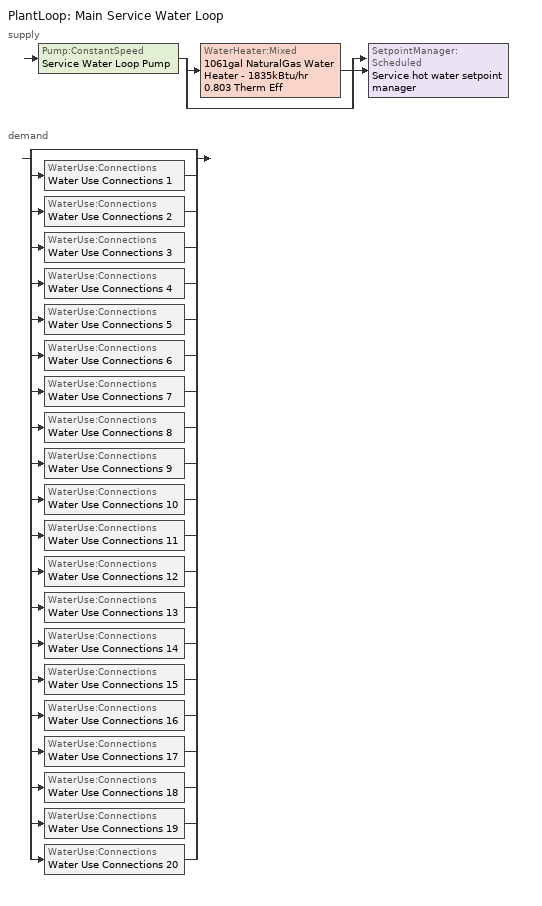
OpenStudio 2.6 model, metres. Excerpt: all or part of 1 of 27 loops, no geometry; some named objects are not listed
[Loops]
PlantLoop 'Main Service Water Loop'
 supply: Pump:ConstantSpeed 'Service Water Loop Pump' > split
  | WaterHeater:Mixed '1061gal NaturalGas Water Heater - 1835kBtu/hr 0.803 Therm Eff'
  | bypass
  join > SetpointManager:Scheduled 'Service hot water setpoint manager'
 demand: split
  | bypass
  | WaterUse:Connections 'Water Use Connections 1'
  | WaterUse:Connections 'Water Use Connections 2'
  | WaterUse:Connections 'Water Use Connections 3'
  | WaterUse:Connections 'Water Use Connections 4'
  | WaterUse:Connections 'Water Use Connections 5'
  | WaterUse:Connections 'Water Use Connections 6'
  | WaterUse:Connections 'Water Use Connections 7'
  | WaterUse:Connections 'Water Use Connections 8'
  | WaterUse:Connections 'Water Use Connections 9'
  | WaterUse:Connections 'Water Use Connections 10'
  | WaterUse:Connections 'Water Use Connections 11'
  | WaterUse:Connections 'Water Use Connections 12'
  | WaterUse:Connections 'Water Use Connections 13'
  | WaterUse:Connections 'Water Use Connections 14'
  | WaterUse:Connections 'Water Use Connections 15'
  | WaterUse:Connections 'Water Use Connections 16'
  | WaterUse:Connections 'Water Use Connections 17'
  | WaterUse:Connections 'Water Use Connections 18'
  | WaterUse:Connections 'Water Use Connections 19'
  | WaterUse:Connections 'Water Use Connections 20'
[PlantLoop]
Main Service Water Loop: Glycol Concentration=0; Maximum Loop Temperature {C}=60; Minimum Loop Temperature {C}=10; Plant Loop Volume {m3}=Autocalculate; Load Distribution Scheme=Optimal
[Sizing:Plant]
Main Service Water Loop: Loop Type=Heating; Design Loop Exit Temperature {C}=60; Loop Design Temperature Difference {deltaC}=5; Sizing Option=NonCoincident; Zone Timesteps in Averaging Window=1; Coincident Sizing Factor Mode=None
[SetpointManager:Scheduled]
Service hot water setpoint manager: Control Variable=Temperature; Schedule=Service Water Loop Temp - 140F
[Pump:ConstantSpeed]
Service Water Loop Pump: Rated Flow Rate {m3/s}=autosize; Rated Pump Head {Pa}=49063.1; Rated Power Consumption {W}=autosize; Motor Efficiency=0.855; Fraction of Motor Inefficiencies to Fluid Stream=0; Pump Control Type=Intermittent; Design Power Sizing Method=PowerPerFlowPerPressure; Design Electric Power per Unit Flow Rate {W/(m3/s)}=348701.1; Design Shaft Power per Unit Flow Rate per Unit Head {W-s/m3-Pa}=1.28205
[WaterHeater:Mixed]
1061gal NaturalGas Water Heater - 1835kBtu/hr 0.803 Therm Eff: Tank Volume {m3}=4.01779; Setpoint Temperature Schedule=Service Water Loop Temp - 140F; Deadband Temperature Difference {deltaC}=2; Maximum Temperature Limit {C}=82.2222; Heater Control Type=Cycle; Heater Maximum Capacity {W}=537800; Heater Fuel Type=NaturalGas; Heater Thermal Efficiency=0.802562; Part Load Factor Curve=SWH-EFFFPLR-NECB2011; Off Cycle Parasitic Fuel Consumption Rate {W}=20; Off Cycle Parasitic Fuel Type=NaturalGas; Off Cycle Parasitic Heat Fraction to Tank=0.8; On Cycle Parasitic Fuel Type=NaturalGas; On Cycle Parasitic Heat Fraction to Tank=0; Ambient Temperature Indicator=Schedule; Ambient Temperature Schedule=Water Heater Ambient Temp Schedule - 70F; Off Cycle Loss Coefficient to Ambient Temperature {W/K}=35.4348; On Cycle Loss Coefficient to Ambient Temperature {W/K}=35.4348; Use Side Effectiveness=1; Source Side Effectiveness=1; Use Side Design Flow Rate {m3/s}=autosize; Source Side Design Flow Rate {m3/s}=autosize; Indirect Water Heating Recovery Time {hr}=1.5; Source Side Flow Control Mode=IndirectHeatPrimarySetpoint
[WaterUse:Connections]
Name | Water Use Equipment Name 1
Water Use Connections 1 | Wholebuilding-automotive facility Service Water Use 0.72gal/min
Water Use Connections 2 | Wholebuilding-convention centre Service Water Use 0.6gal/min
Water Use Connections 3 | Wholebuilding-courthouse Service Water Use 0.64gal/min
Water Use Connections 4 | Wholebuilding-dining - bar/lounge Service Water Use 2.45gal/min
Water Use Connections 5 | Wholebuilding-dining - cafeteria Service Water Use 1.84gal/min
Water Use Connections 6 | Wholebuilding-dining - family Service Water Use 1.84gal/min
Water Use Connections 7 | Wholebuilding-dormitory Service Water Use 2.66gal/min
Water Use Connections 8 | Wholebuilding-exercise centre Service Water Use 1.44gal/min
Water Use Connections 9 | Wholebuilding-fire station Service Water Use 2.56gal/min
Water Use Connections 10 | Wholebuilding-gymnasium Service Water Use 1.92gal/min
Water Use Connections 11 | Wholebuilding-health-care clinic Service Water Use 0.72gal/min
Water Use Connections 12 | Wholebuilding-hospital Service Water Use 0.72gal/min
Water Use Connections 13 | Wholebuilding-hotel Service Water Use 3.19gal/min
Water Use Connections 14 | Wholebuilding-library Service Water Use 0.72gal/min
Water Use Connections 15 | Wholebuilding-manufacturing facility Service Water Use 0.64gal/min
Water Use Connections 16 | Wholebuilding-motel Service Water Use 3.19gal/min
Water Use Connections 17 | Wholebuilding-motion picture theatre Service Water Use 0.6gal/min
Water Use Connections 18 | Wholebuilding-multi-unit residential Service Water Use 1.33gal/min
Water Use Connections 19 | Wholebuilding-museum Service Water Use 0.48gal/min
Water Use Connections 20 | Wholebuilding-office Service Water Use 0.77gal/min
[WaterUse:Equipment:Definition]
Name | Peak Flow Rate {m3/s} | Target Temperature Schedule | Sensible Fraction Schedule | Latent Fraction Schedule
Wholebuilding-automotive facility Service Water Use Def 0.72gal/min | 4.5351e-05 | Schedule Ruleset 5 | Schedule Ruleset 3 | Schedule Ruleset 4
Wholebuilding-convention centre Service Water Use Def 0.6gal/min | 3.7796e-05 | Schedule Ruleset 8 | Schedule Ruleset 6 | Schedule Ruleset 7
Wholebuilding-courthouse Service Water Use Def 0.64gal/min | 4.03214e-05 | Schedule Ruleset 11 | Schedule Ruleset 9 | Schedule Ruleset 10
Wholebuilding-dining - bar/lounge Service Water Use Def 2.45gal/min | 0.000154551 | Schedule Ruleset 14 | Schedule Ruleset 12 | Schedule Ruleset 13
Wholebuilding-dining - cafeteria Service Water Use Def 1.84gal/min | 0.000115913 | Schedule Ruleset 17 | Schedule Ruleset 15 | Schedule Ruleset 16
Wholebuilding-dining - family Service Water Use Def 1.84gal/min | 0.000115913 | Schedule Ruleset 20 | Schedule Ruleset 18 | Schedule Ruleset 19
Wholebuilding-dormitory Service Water Use Def 2.66gal/min | 0.00016797 | Schedule Ruleset 23 | Schedule Ruleset 21 | Schedule Ruleset 22
Wholebuilding-exercise centre Service Water Use Def 1.44gal/min | 9.07019e-05 | Schedule Ruleset 26 | Schedule Ruleset 24 | Schedule Ruleset 25
Wholebuilding-fire station Service Water Use Def 2.56gal/min | 0.000161264 | Schedule Ruleset 29 | Schedule Ruleset 27 | Schedule Ruleset 28
Wholebuilding-gymnasium Service Water Use Def 1.92gal/min | 0.000120936 | Schedule Ruleset 32 | Schedule Ruleset 30 | Schedule Ruleset 31
Wholebuilding-health-care clinic Service Water Use Def 0.72gal/min | 4.5351e-05 | Schedule Ruleset 35 | Schedule Ruleset 33 | Schedule Ruleset 34
Wholebuilding-hospital Service Water Use Def 0.72gal/min | 4.5351e-05 | Schedule Ruleset 38 | Schedule Ruleset 36 | Schedule Ruleset 37
Wholebuilding-hotel Service Water Use Def 3.19gal/min | 0.000201565 | Schedule Ruleset 41 | Schedule Ruleset 39 | Schedule Ruleset 40
Wholebuilding-library Service Water Use Def 0.72gal/min | 4.5351e-05 | Schedule Ruleset 44 | Schedule Ruleset 42 | Schedule Ruleset 43
Wholebuilding-manufacturing facility Service Water Use Def 0.64gal/min | 4.03214e-05 | Schedule Ruleset 47 | Schedule Ruleset 45 | Schedule Ruleset 46
Wholebuilding-motel Service Water Use Def 3.19gal/min | 0.000201565 | Schedule Ruleset 50 | Schedule Ruleset 48 | Schedule Ruleset 49
Wholebuilding-motion picture theatre Service Water Use Def 0.6gal/min | 3.7796e-05 | Schedule Ruleset 53 | Schedule Ruleset 51 | Schedule Ruleset 52
Wholebuilding-multi-unit residential Service Water Use Def 1.33gal/min | 8.39958e-05 | Schedule Ruleset 56 | Schedule Ruleset 54 | Schedule Ruleset 55
Wholebuilding-museum Service Water Use Def 0.48gal/min | 3.0241e-05 | Schedule Ruleset 59 | Schedule Ruleset 57 | Schedule Ruleset 58
Wholebuilding-office Service Water Use Def 0.77gal/min | 4.83857e-05 | Schedule Ruleset 62 | Schedule Ruleset 60 | Schedule Ruleset 61
[WaterUse:Equipment]
Name | Water Use Equipment Definition | Space | Flow Rate Fraction Schedule
Wholebuilding-automotive facility Service Water Use 0.72gal/min | Wholebuilding-automotive facility Service Water Use Def 0.72gal/min | WholeBuilding-Automotive facility | NECB-E-Service Water Heating
Wholebuilding-convention centre Service Water Use 0.6gal/min | Wholebuilding-convention centre Service Water Use Def 0.6gal/min | WholeBuilding-Convention centre | NECB-C-Service Water Heating
Wholebuilding-courthouse Service Water Use 0.64gal/min | Wholebuilding-courthouse Service Water Use Def 0.64gal/min | WholeBuilding-Courthouse | NECB-A-Service Water Heating
Wholebuilding-dining - bar/lounge Service Water Use 2.45gal/min | Wholebuilding-dining - bar/lounge Service Water Use Def 2.45gal/min | WholeBuilding-Dining - bar/lounge | NECB-B-Service Water Heating
Wholebuilding-dining - cafeteria Service Water Use 1.84gal/min | Wholebuilding-dining - cafeteria Service Water Use Def 1.84gal/min | WholeBuilding-Dining - cafeteria | NECB-B-Service Water Heating
Wholebuilding-dining - family Service Water Use 1.84gal/min | Wholebuilding-dining - family Service Water Use Def 1.84gal/min | WholeBuilding-Dining - family | NECB-B-Service Water Heating
Wholebuilding-dormitory Service Water Use 2.66gal/min | Wholebuilding-dormitory Service Water Use Def 2.66gal/min | WholeBuilding-Dormitory | NECB-G-Service Water Heating
Wholebuilding-exercise centre Service Water Use 1.44gal/min | Wholebuilding-exercise centre Service Water Use Def 1.44gal/min | WholeBuilding-Exercise centre | NECB-B-Service Water Heating
Wholebuilding-fire station Service Water Use 2.56gal/min | Wholebuilding-fire station Service Water Use Def 2.56gal/min | WholeBuilding-Fire station | NECB-F-Service Water Heating
Wholebuilding-gymnasium Service Water Use 1.92gal/min | Wholebuilding-gymnasium Service Water Use Def 1.92gal/min | WholeBuilding-Gymnasium | NECB-B-Service Water Heating
Wholebuilding-health-care clinic Service Water Use 0.72gal/min | Wholebuilding-health-care clinic Service Water Use Def 0.72gal/min | WholeBuilding-Health-care clinic | NECB-A-Service Water Heating
Wholebuilding-hospital Service Water Use 0.72gal/min | Wholebuilding-hospital Service Water Use Def 0.72gal/min | WholeBuilding-Hospital | NECB-H-Service Water Heating
Wholebuilding-hotel Service Water Use 3.19gal/min | Wholebuilding-hotel Service Water Use Def 3.19gal/min | WholeBuilding-Hotel | NECB-F-Service Water Heating
Wholebuilding-library Service Water Use 0.72gal/min | Wholebuilding-library Service Water Use Def 0.72gal/min | WholeBuilding-Library | NECB-C-Service Water Heating
Wholebuilding-manufacturing facility Service Water Use 0.64gal/min | Wholebuilding-manufacturing facility Service Water Use Def 0.64gal/min | WholeBuilding-Manufacturing facility | NECB-A-Service Water Heating
Wholebuilding-motel Service Water Use 3.19gal/min | Wholebuilding-motel Service Water Use Def 3.19gal/min | WholeBuilding-Motel | NECB-F-Service Water Heating
Wholebuilding-motion picture theatre Service Water Use 0.6gal/min | Wholebuilding-motion picture theatre Service Water Use Def 0.6gal/min | WholeBuilding-Motion picture theatre | NECB-C-Service Water Heating
Wholebuilding-multi-unit residential Service Water Use 1.33gal/min | Wholebuilding-multi-unit residential Service Water Use Def 1.33gal/min | WholeBuilding-Multi-unit residential | NECB-G-Service Water Heating
Wholebuilding-museum Service Water Use 0.48gal/min | Wholebuilding-museum Service Water Use Def 0.48gal/min | WholeBuilding-Museum | NECB-C-Service Water Heating
Wholebuilding-office Service Water Use 0.77gal/min | Wholebuilding-office Service Water Use Def 0.77gal/min | WholeBuilding-Office | NECB-A-Service Water Heating
[Schedule:Ruleset]
Name | Default Day Schedule
Service Water Loop Temp - 140F | Service Water Loop Temp - 140F Default
Water Heater Ambient Temp Schedule - 70F | Water Heater Ambient Temp Schedule - 70F Default
Schedule Ruleset 3 | Schedule Day 16
Schedule Ruleset 4 | Schedule Day 17
Schedule Ruleset 5 | Schedule Day 18
NECB-E-Service Water Heating | NECB-E-Service Water Heating Default
Schedule Ruleset 6 | Schedule Day 19
Schedule Ruleset 7 | Schedule Day 20
Schedule Ruleset 8 | Schedule Day 21
NECB-C-Service Water Heating | NECB-C-Service Water Heating Default
Schedule Ruleset 9 | Schedule Day 22
Schedule Ruleset 10 | Schedule Day 23
Schedule Ruleset 11 | Schedule Day 24
NECB-A-Service Water Heating | NECB-A-Service Water Heating Default
Schedule Ruleset 12 | Schedule Day 25
Schedule Ruleset 13 | Schedule Day 26
Schedule Ruleset 14 | Schedule Day 27
NECB-B-Service Water Heating | NECB-B-Service Water Heating Default
Schedule Ruleset 15 | Schedule Day 28
Schedule Ruleset 16 | Schedule Day 29
Schedule Ruleset 17 | Schedule Day 30
Schedule Ruleset 18 | Schedule Day 31
Schedule Ruleset 19 | Schedule Day 32
Schedule Ruleset 20 | Schedule Day 33
Schedule Ruleset 21 | Schedule Day 34
Schedule Ruleset 22 | Schedule Day 35
Schedule Ruleset 23 | Schedule Day 36
NECB-G-Service Water Heating | NECB-G-Service Water Heating Default
Schedule Ruleset 24 | Schedule Day 37
Schedule Ruleset 25 | Schedule Day 38
Schedule Ruleset 26 | Schedule Day 39
Schedule Ruleset 27 | Schedule Day 40
Schedule Ruleset 28 | Schedule Day 41
Schedule Ruleset 29 | Schedule Day 42
NECB-F-Service Water Heating | NECB-F-Service Water Heating Default
Schedule Ruleset 30 | Schedule Day 43
Schedule Ruleset 31 | Schedule Day 44
Schedule Ruleset 32 | Schedule Day 45
Schedule Ruleset 33 | Schedule Day 46
Schedule Ruleset 34 | Schedule Day 47
Schedule Ruleset 35 | Schedule Day 48
Schedule Ruleset 36 | Schedule Day 49
Schedule Ruleset 37 | Schedule Day 50
Schedule Ruleset 38 | Schedule Day 51
NECB-H-Service Water Heating | NECB-H-Service Water Heating Default
Schedule Ruleset 39 | Schedule Day 52
Schedule Ruleset 40 | Schedule Day 53
Schedule Ruleset 41 | Schedule Day 54
Schedule Ruleset 42 | Schedule Day 55
Schedule Ruleset 43 | Schedule Day 56
Schedule Ruleset 44 | Schedule Day 57
Schedule Ruleset 45 | Schedule Day 58
Schedule Ruleset 46 | Schedule Day 59
Schedule Ruleset 47 | Schedule Day 60
Schedule Ruleset 48 | Schedule Day 61
Schedule Ruleset 49 | Schedule Day 62
Schedule Ruleset 50 | Schedule Day 63
Schedule Ruleset 51 | Schedule Day 64
Schedule Ruleset 52 | Schedule Day 65
Schedule Ruleset 53 | Schedule Day 66
Schedule Ruleset 54 | Schedule Day 67
Schedule Ruleset 55 | Schedule Day 68
Schedule Ruleset 56 | Schedule Day 69
Schedule Ruleset 57 | Schedule Day 70
Schedule Ruleset 58 | Schedule Day 71
Schedule Ruleset 59 | Schedule Day 72
Schedule Ruleset 60 | Schedule Day 73
Schedule Ruleset 61 | Schedule Day 74
Schedule Ruleset 62 | Schedule Day 75
[Schedule:Day]
Service Water Loop Temp - 140F Default; Schedule Day 18; Schedule Day 21; Schedule Day 24; Schedule Day 27; Schedule Day 30; Schedule Day 33; Schedule Day 36; Schedule Day 39; Schedule Day 42; Schedule Day 45; Schedule Day 48; Schedule Day 51; Schedule Day 54; Schedule Day 57; Schedule Day 60; Schedule Day 63; Schedule Day 66; Schedule Day 69; Schedule Day 72; Schedule Day 75: 24, 0, 60
Water Heater Ambient Temp Schedule - 70F Default: 24, 0, 21.1111
Schedule Day 16; Schedule Day 19; Schedule Day 22; Schedule Day 25; Schedule Day 28; Schedule Day 31; Schedule Day 34; Schedule Day 37; Schedule Day 40; Schedule Day 43; Schedule Day 46; Schedule Day 49; Schedule Day 52; Schedule Day 55; Schedule Day 58; Schedule Day 61; Schedule Day 64; Schedule Day 67; Schedule Day 70; Schedule Day 73: 24, 0, 0.2
Schedule Day 17; NECB-E-Service Water Heating Sun|Hol Day; Schedule Day 20; Schedule Day 23; NECB-A-Service Water Heating Sat Day; NECB-A-Service Water Heating Sun|Hol Day; Schedule Day 26; Schedule Day 29; Schedule Day 32; Schedule Day 35; Schedule Day 38; Schedule Day 41; Schedule Day 44; Schedule Day 47; Schedule Day 50; Schedule Day 53; Schedule Day 56; Schedule Day 59; Schedule Day 62; Schedule Day 65; Schedule Day 68; Schedule Day 71; Schedule Day 74: 24, 0, 0.05
NECB-E-Service Water Heating Default; NECB-E-Service Water Heating Default|Wkdy Day: 8, 0, 0.05, 9, 0, 0.1, 10, 0, 0.4, 12, 0, 0.5, 13, 0, 0.7, 14, 0, 0.9, 15, 0, 0.8, 16, 0, 0.7, 17, 0, 0.8, 18, 0, 0.3, 24, 0, 0.05
NECB-E-Service Water Heating Sat Day: 10, 0, 0.05, 12, 0, 0.2, 13, 0, 0.4, 16, 0, 0.2, 24, 0, 0.05
NECB-C-Service Water Heating Default; NECB-C-Service Water Heating Default|Wkdy Day: 8, 0, 0.05, 9, 0, 0.1, 10, 0, 0.2, 11, 0, 0.3, 12, 0, 0.4, 16, 0, 0.8, 17, 0, 0.6, 18, 0, 0.4, 19, 0, 0.3, 21, 0, 0.2, 24, 0, 0.05
NECB-C-Service Water Heating Sat Day: 8, 0, 0.05, 9, 0, 0.1, 10, 0, 0.2, 11, 0, 0.3, 12, 0, 0.5, 16, 0, 0.9, 17, 0, 0.7, 18, 0, 0.5, 19, 0, 0.3, 21, 0, 0.2, 24, 0, 0.05
NECB-C-Service Water Heating Sun|Hol Day: 10, 0, 0.05, 11, 0, 0.1, 12, 0, 0.2, 13, 0, 0.4, 15, 0, 0.8, 16, 0, 0.6, 17, 0, 0.4, 18, 0, 0.3, 19, 0, 0.2, 24, 0, 0.05
NECB-A-Service Water Heating Default; NECB-A-Service Water Heating Default|Wkdy Day: 7, 0, 0.05, 8, 0, 0.1, 10, 0, 0.5, 16, 0, 0.9, 17, 0, 0.7, 18, 0, 0.5, 19, 0, 0.3, 22, 0, 0.2, 24, 0, 0.05
NECB-B-Service Water Heating Default; NECB-B-Service Water Heating Default|Wkdy Day: 1, 0, 0.6, 2, 0, 0.5, 9, 0, 0.05, 11, 0, 0.7, 12, 0, 0.4, 13, 0, 0.5, 15, 0, 0.6, 16, 0, 0.4, 18, 0, 0.3, 19, 0, 0.4, 20, 0, 0.5, 22, 0, 0.8, 24, 0, 0.9
NECB-B-Service Water Heating Sat Day: 1, 0, 0.7, 2, 0, 0.6, 9, 0, 0.05, 11, 0, 0.7, 12, 0, 0.4, 13, 0, 0.5, 15, 0, 0.6, 16, 0, 0.4, 18, 0, 0.3, 19, 0, 0.4, 20, 0, 0.5, 22, 0, 0.8, 24, 0, 0.9
NECB-B-Service Water Heating Sun|Hol Day: 1, 0, 0.5, 2, 0, 0.6, 9, 0, 0.05, 11, 0, 0.7, 12, 0, 0.4, 13, 0, 0.5, 15, 0, 0.6, 16, 0, 0.4, 18, 0, 0.3, 19, 0, 0.4, 20, 0, 0.5, 22, 0, 0.8, 24, 0, 0.5
NECB-G-Service Water Heating Default; NECB-G-Service Water Heating Default|Wkdy Day: 1, 0, 0.1, 6, 0, 0.05, 7, 0, 0.2, 8, 0, 0.8, 9, 0, 0.7, 10, 0, 0.5, 11, 0, 0.4, 14, 0, 0.2, 15, 0, 0.3, 17, 0, 0.5, 19, 0, 0.7, 21, 0, 0.4, 23, 0, 0.2, 24, 0, 0.1
NECB-G-Service Water Heating Sat Day: 1, 0, 0.1, 7, 0, 0.05, 8, 0, 0.2, 11, 0, 0.5, 15, 0, 0.3, 16, 0, 0.7, 17, 0, 0.9, 19, 0, 0.7, 20, 0, 0.6, 21, 0, 0.5, 22, 0, 0.4, 23, 0, 0.3, 24, 0, 0.2
NECB-G-Service Water Heating Sun|Hol Day: 1, 0, 0.1, 8, 0, 0.05, 9, 0, 0.2, 11, 0, 0.3, 13, 0, 0.2, 14, 0, 0.3, 15, 0, 0.4, 16, 0, 0.5, 17, 0, 0.6, 18, 0, 0.7, 19, 0, 0.4, 20, 0, 0.3, 24, 0, 0.2
NECB-F-Service Water Heating Default; NECB-F-Service Water Heating Default|Wkdy Day: 1, 0, 0.5, 2, 0, 0.3, 3, 0, 0.2, 5, 0, 0.1, 6, 0, 0.2, 7, 0, 0.4, 8, 0, 0.6, 9, 0, 0.9, 10, 0, 0.7, 12, 0, 0.5, 13, 0, 0.4, 14, 0, 0.5, 15, 0, 0.4, 19, 0, 0.3, 20, 0, 0.5, 24, 0, 0.7
NECB-F-Service Water Heating Sat Day: 1, 0, 0.5, 2, 0, 0.3, 3, 0, 0.2, 5, 0, 0.1, 6, 0, 0.2, 7, 0, 0.4, 8, 0, 0.5, 9, 0, 0.8, 10, 0, 0.6, 15, 0, 0.5, 16, 0, 0.4, 19, 0, 0.3, 20, 0, 0.5, 24, 0, 0.7
NECB-F-Service Water Heating Sun|Hol Day: 1, 0, 0.5, 2, 0, 0.3, 3, 0, 0.2, 5, 0, 0.1, 6, 0, 0.2, 8, 0, 0.4, 9, 0, 0.6, 10, 0, 0.9, 11, 0, 0.7, 14, 0, 0.5, 15, 0, 0.4, 19, 0, 0.3, 20, 0, 0.4, 24, 0, 0.6
NECB-H-Service Water Heating Default; NECB-H-Service Water Heating Default|Wkdy Day; NECB-H-Service Water Heating Sat Day; NECB-H-Service Water Heating Sun|Hol Day: 24, 0, 0.9
[Schedule:Rule] Date Specification Type=DateRange; Start Month=1; Start Day=1; End Month=12; End Day=31
Name | Schedule Ruleset | Rule Order | Day Schedule | Apply Monday | Apply Tuesday | Apply Wednesday | Apply Thursday | Apply Friday | Apply Saturday | Apply Sunday
Schedule Rule 107 | NECB-E-Service Water Heating | 2 | NECB-E-Service Water Heating Default|Wkdy Day | Yes | Yes | Yes | Yes | Yes
Schedule Rule 108 | NECB-E-Service Water Heating | 1 | NECB-E-Service Water Heating Sat Day |  |  |  |  |  | Yes
Schedule Rule 109 | NECB-E-Service Water Heating | 0 | NECB-E-Service Water Heating Sun|Hol Day |  |  |  |  |  |  | Yes
Schedule Rule 110 | NECB-C-Service Water Heating | 2 | NECB-C-Service Water Heating Default|Wkdy Day | Yes | Yes | Yes | Yes | Yes
Schedule Rule 111 | NECB-C-Service Water Heating | 1 | NECB-C-Service Water Heating Sat Day |  |  |  |  |  | Yes
Schedule Rule 112 | NECB-C-Service Water Heating | 0 | NECB-C-Service Water Heating Sun|Hol Day |  |  |  |  |  |  | Yes
Schedule Rule 113 | NECB-A-Service Water Heating | 2 | NECB-A-Service Water Heating Default|Wkdy Day | Yes | Yes | Yes | Yes | Yes
Schedule Rule 114 | NECB-A-Service Water Heating | 1 | NECB-A-Service Water Heating Sat Day |  |  |  |  |  | Yes
Schedule Rule 115 | NECB-A-Service Water Heating | 0 | NECB-A-Service Water Heating Sun|Hol Day |  |  |  |  |  |  | Yes
Schedule Rule 116 | NECB-B-Service Water Heating | 2 | NECB-B-Service Water Heating Default|Wkdy Day | Yes | Yes | Yes | Yes | Yes
Schedule Rule 117 | NECB-B-Service Water Heating | 1 | NECB-B-Service Water Heating Sat Day |  |  |  |  |  | Yes
Schedule Rule 118 | NECB-B-Service Water Heating | 0 | NECB-B-Service Water Heating Sun|Hol Day |  |  |  |  |  |  | Yes
Schedule Rule 119 | NECB-G-Service Water Heating | 2 | NECB-G-Service Water Heating Default|Wkdy Day | Yes | Yes | Yes | Yes | Yes
Schedule Rule 120 | NECB-G-Service Water Heating | 1 | NECB-G-Service Water Heating Sat Day |  |  |  |  |  | Yes
Schedule Rule 121 | NECB-G-Service Water Heating | 0 | NECB-G-Service Water Heating Sun|Hol Day |  |  |  |  |  |  | Yes
Schedule Rule 122 | NECB-F-Service Water Heating | 2 | NECB-F-Service Water Heating Default|Wkdy Day | Yes | Yes | Yes | Yes | Yes
Schedule Rule 123 | NECB-F-Service Water Heating | 1 | NECB-F-Service Water Heating Sat Day |  |  |  |  |  | Yes
Schedule Rule 124 | NECB-F-Service Water Heating | 0 | NECB-F-Service Water Heating Sun|Hol Day |  |  |  |  |  |  | Yes
Schedule Rule 125 | NECB-H-Service Water Heating | 2 | NECB-H-Service Water Heating Default|Wkdy Day | Yes | Yes | Yes | Yes | Yes
Schedule Rule 126 | NECB-H-Service Water Heating | 1 | NECB-H-Service Water Heating Sat Day |  |  |  |  |  | Yes
Schedule Rule 127 | NECB-H-Service Water Heating | 0 | NECB-H-Service Water Heating Sun|Hol Day |  |  |  |  |  |  | Yes
[Curve:Cubic]
SWH-EFFFPLR-NECB2011: Coefficient1 Constant=0.7576; Coefficient2 x=1.0071; Coefficient3 x**2=-1.4443; Coefficient4 x**3=0.6844; Minimum Value of x=0; Maximum Value of x=1
